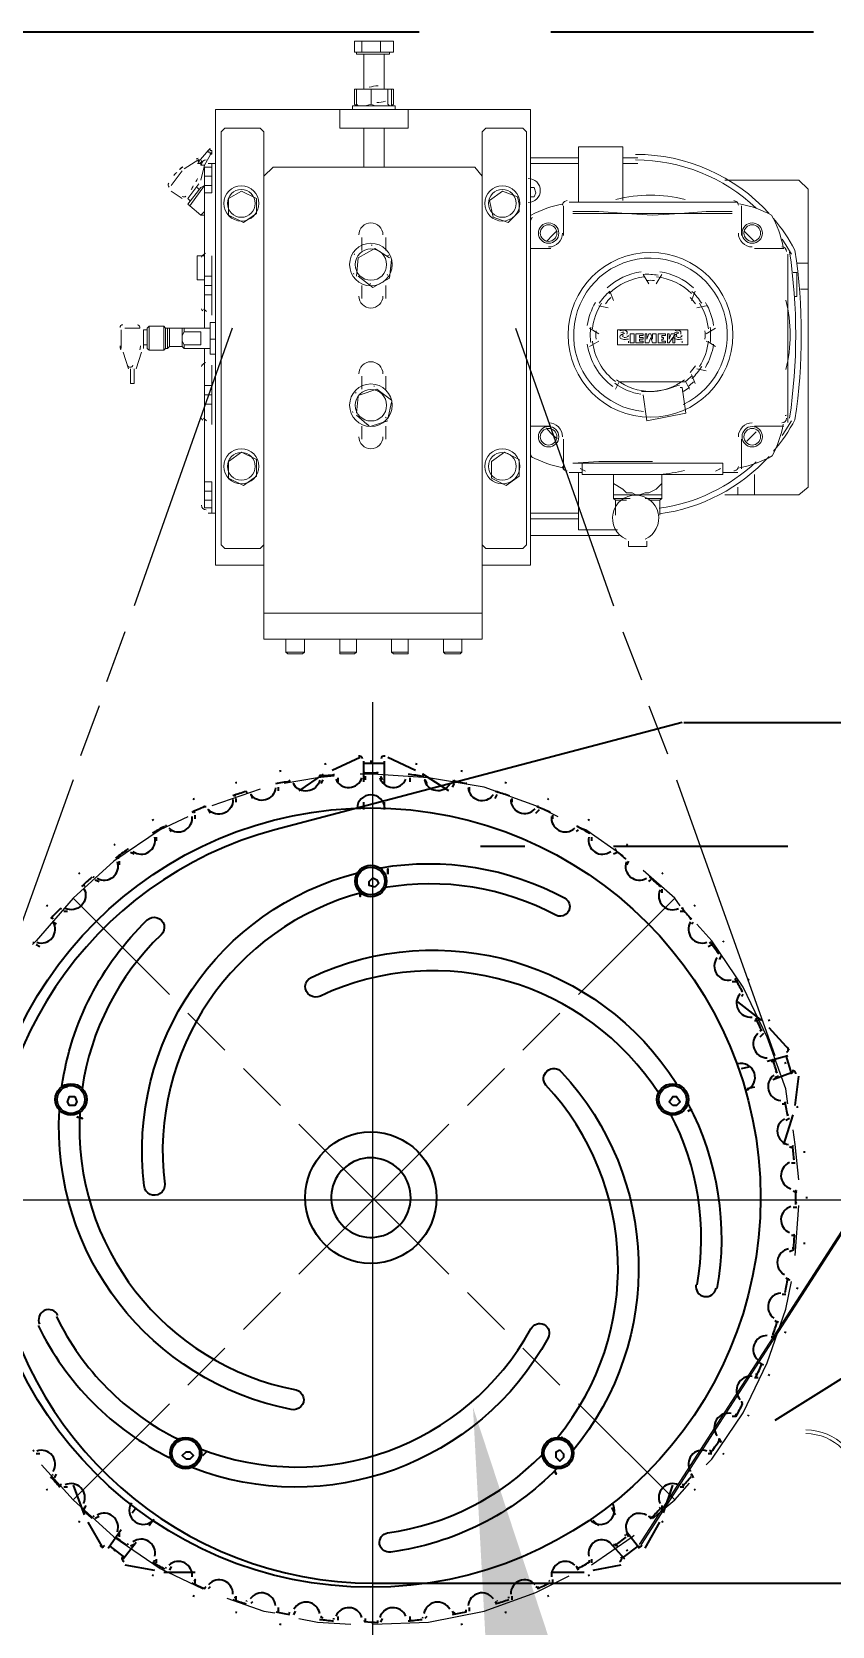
# Model space of a CAD drawing. Header units: millimetres. Extents: x 25096 to 30217, y 6541 to 10165.
# Drawn here: x 28472.3 to 28526.7, y 6948.1 to 7056.5 of the extents above; entities that cross this region are included whole.
import ezdxf

# ---------------------------------------------------------------- set-up
doc = ezdxf.new("R2010")
doc.units = ezdxf.units.MM
doc.layers.add('Equipment', color=123, linetype='Continuous')

# ---------------------------------------------------------------- blocks, each defined once
blk = doc.blocks.new('A$C970bf4b1')
at = {"layer": 'Equipment', "lineweight": 35}
for points in [[(-4896.95, 1041.52), (-4429.11, 1041.52), (-3560.12, 1041.52), (-3546.36, 1042.58), (-3532.6, 1045.75), (-3519.9, 1052.11), (-3508.25, 1059.51), (-3498.73, 1070.1), (-3490.26, 1081.74), (-3483.91, 1094.44), (-3480.73, 1108.2), (-3479.68, 1121.96), (-3479.68, 1542.17, -0.408514), (-3398.17, 1623.67), (-2902.82, 1623.67)], [(-2752.52, 1228.87), (-2985.38, 1167.48, 0.875564), (-2929.28, 736.69), (-2437.1, 736.69)], [(-2984.9, 1193.92, -0.008271), (-2976.86, 1195.31, 0.009058), (-2977.22, 1195.93)], [(-2959.73, 1195.95, -0.700236), (-2974.79, 1193.94), (-2973.73, 1191.82)], [(-2959.08, 1198.72, 0.009057), (-2959.87, 1198.32, -0.008292), (-2951.62, 1198.76, 0.009051), (-2951.91, 1199.41)], [(-2934.16, 1200.69, 0.009051), (-2934.51, 1200.07, -0.008295), (-2926.57, 1200.01, 0.009051), (-2926.79, 1200.69)], [(-2885.88, 1189.7), (-2900.7, 1199.23, -0.009057), (-2900.67, 1198.02, 0.008292), (-2909.1, 1199.16)], [(-2885.43, 1193.62, -0.700236), (-2899.64, 1196.06), (-2898.58, 1193.94)], [(-2883.91, 1195.6, -0.008271), (-2876.04, 1193.88, 0.009055), (-2876.11, 1194.58)], [(-3001.23, 1188.58, 0.009033), (-3001.7, 1189.42, 0.008294), (-3009.37, 1186.93)], [(-2985.02, 1191.48, -0.7002), (-2999.14, 1187.59), (-2998.08, 1185.47)], [(-2851.62, 1187.25, -0.00906), (-2851.59, 1186.93, 0.008294), (-2859.25, 1189.42)], [(-3024.72, 1180.67, 0.00903), (-3025.58, 1180.71, 0.008293), (-3032.95, 1177.43)], [(-3009.34, 1184.9, -0.700199), (-3023.48, 1179.12), (-3022.42, 1177)], [(-2828.41, 1177.79, -0.009047), (-2828.01, 1177.43, 0.008293), (-2835.37, 1180.71, -0.00903), (-2834.7, 1181.2)], [(-2812.58, 1169.44, -0.009062), (-2812.51, 1169.53, -0.008267), (-2805.55, 1165.54, 0.009056), (-2805.4, 1166.23)], [(-3069, 1155.94, 0.009058), (-3069.57, 1156.36, 0.00827), (-3076.49, 1151.32)], [(-2790.32, 1156.36, 0.009058), (-2790.97, 1156.04, -0.00827), (-2784.94, 1150.87, 0.009066), (-2784.72, 1151.54)], [(-2935.32, 1131.61, 0.375917), (-3048.39, 964.82, -1.000001), (-3060.1, 963.88, -0.376355), (-2938.02, 1142.94)], [(-2924.65, 1145.83, -0.166611), (-2819.78, 1128.51, -1.000001), (-2824.74, 1118.66, 0.166193), (-2922.42, 1134.4)], [(-2765.31, 1135.85, -0.009066), (-2764.96, 1134.98, 0.008292), (-2770.95, 1140.38, -0.009027), (-2770.59, 1140.51)], [(-3093.34, 1131.49), (-3094.4, 1133.61, -0.7002), (-3105.31, 1122.53)], [(-3107.44, 1122.06, 0.009066), (-3108.09, 1122.35, 0.008292), (-3113.67, 1116.71)], [(-2751.81, 1122.35, 0.009066), (-2752.68, 1122.7, -0.008292), (-2747.51, 1116.46, 0.009027), (-2747.15, 1117.07)], [(-3107.15, 1020.86, -0.166611), (-3058.36, 1115.92, -1.000003), (-3050.43, 1107.48, 0.166192), (-3095.59, 1019.44)], [(-2736.8, 1102.72, -0.009066), (-2736.34, 1103.2, -0.00827), (-2731.72, 1096.77, 0.009058), (-2731.3, 1097.34)], [(-2765.73, 1016.44, 0.37589), (-2959.28, 1072.44, -1.000001), (-2964.7, 1083.13, -0.376355), (-2755.78, 1022.5)], [(-2721.43, 1082.26, 0.009056), (-2722.15, 1082.11, -0.008267), (-2718.22, 1075.08, 0.009062), (-2717.74, 1075.61)], [(-2706.95, 1052.29, 0.008293), (-2710.23, 1059.65, -0.009047), (-2709.87, 1059.26)], [(-2823.83, 820.01, 0.37589), (-2830.38, 1021.4, -0.999998), (-2821.43, 1028.9, -0.376355), (-2814.99, 812.42)], [(-2698.24, 1028.41, 0.008294), (-2700.73, 1036.08, -0.00906), (-2700.41, 1036.04)], [(-3096.93, 1006.3, 0.37589), (-2973.24, 847.24, -1.000002), (-2976.04, 836.09, -0.376355), (-3108.53, 1007.25)], [(-2692.07, 1003.75, 0.008271), (-2693.74, 1011.61, -0.009055), (-2693.08, 1011.55)], [(-2688.5, 978.56, 0.008292), (-2689.35, 986.57, -0.009057), (-2688.94, 986.84)], [(-2687.6, 953.16, 0.008295), (-2687.6, 961.21, -0.009051), (-2686.98, 960.87)], [(-2690.07, 935.68), (-2688.5, 935.81, -0.008292), (-2689.01, 927.21), (-2691.13, 926.15)], [(-2693.24, 911.33), (-2691.13, 910.27, 0.009058), (-2692.35, 910.8, -0.008271), (-2693.74, 902.76)], [(-3028.46, 813.66, 0.37589), (-2838.96, 882.13, -1), (-2829.06, 877.1, -0.376355), (-3032.95, 802.91)], [(-2700.73, 878.29, 0.008294), (-2698.24, 885.96, 0.009033), (-2699.08, 886.43)], [(-2708.05, 862.94, -0.00903), (-2708.06, 862.64), (-2705.94, 861.58)], [(-2717.74, 839.82, 0.009062), (-2718.65, 840.41), (-2718.13, 839.22, -0.008267), (-2721.82, 831.95), (-2723.94, 831.95)], [(-2736.34, 811.17, 0.00827), (-2731.3, 818.09, 0.009058), (-2731.35, 819.25), (-2730.29, 817.13)], [(-2824.11, 802.23, -0.166611), (-2919.08, 754.54, -0.999999), (-2920.91, 765.49, 0.166217), (-2832.62, 810.18)], [(-2747.15, 798.35, 0.009027), (-2747.22, 799.13), (-2746.16, 797.02)], [(-3094.3, 780.22, 0.009066), (-3094.4, 779.02), (-3093.34, 781.14)], [(-2772.91, 775.58, 0.700201), (-2784.27, 766.32), (-2776.86, 756.8)], [(-2765.6, 780.22, -0.009066), (-2764.96, 779.39, -0.008292), (-2770.51, 773.73), (-2771.57, 774.79, 0.009027), (-2770.59, 774.92)], [(-2785.33, 750.45), (-2793.8, 759.97, 0.700235), (-2805.9, 752.17)], [(-2775.61, 758.47, -0.553874), (-2777.92, 757.85), (-2786.39, 751.5)], [(-2812.51, 744.84, 0.008267), (-2805.55, 748.85, 0.009056), (-2805.55, 749.89)], [(-3030.89, 736.69), (-3030.89, 738.8, 0.009047), (-3031.49, 737.64)], [(-2811.79, 744.09), (-2812.85, 746.21, 0.009062), (-2812.05, 745.51)], [(-3032.95, 736.94, 0.008293), (-3025.58, 733.66, 0.00903), (-3024.72, 734.75)], [(-2983.86, 721.55, 0.009055), (-2983.26, 720.81), (-2983.26, 722.93)], [(-2883.91, 718.77, 0.008271), (-2876.05, 720.44, 0.009055), (-2876.04, 721.55)], [(-2957.86, 716.57), (-2958.91, 717.63, 0.009057), (-2959.08, 716.71)], [(-2934.38, 715.41, 0.009051), (-2934.16, 714.74, 0.008295), (-2926.45, 714.3, 0.009051), (-2926.57, 715.41)], [(-2908.28, 716.66, 0.009051), (-2908.11, 715.52), (-2908.11, 717.63)]]:
    blk.add_lwpolyline(points, format="xyb", dxfattribs=at)
for points in [[(-2827.67, 1623.67), (-2677.37, 1623.67)], [(-2751.46, 1228.87), (-2422.28, 1228.87)], [(-2936.69, 1208.76), (-2952.56, 1201.35)], [(-2934.57, 1195), (-2934.57, 1206.64)], [(-2934.57, 1205.58), (-2922.93, 1205.58)], [(-2922.93, 1206.64), (-2922.93, 1193.94)], [(-2904.93, 1201.35), (-2920.81, 1208.76)], [(-2957.86, 1199.23), (-2971.62, 1189.7)], [(-2958.91, 1193.94), (-2957.86, 1196.06)], [(-2949.39, 1197.11), (-2949.39, 1195)], [(-2933.51, 1196.06), (-2933.51, 1198.17)], [(-2925.04, 1198.17), (-2923.99, 1196.06)], [(-2908.11, 1195), (-2908.11, 1197.11)], [(-3007.6, 1183.35), (-3007.6, 1185.47)], [(-2983.26, 1189.7), (-2983.26, 1191.82)], [(-2883.76, 1191.82), (-2882.71, 1193.94)], [(-2874.24, 1191.82), (-2874.24, 1189.7)], [(-2859.42, 1185.47), (-2858.36, 1187.59)], [(-2849.89, 1185.47), (-2849.89, 1183.35)], [(-3030.89, 1173.83), (-3030.89, 1175.94)], [(-2934.57, 1179.12), (-2934.57, 1183.35)], [(-2934.57, 1179.12), (-2934.57, 1179.12)], [(-2922.93, 1183.35), (-2922.93, 1179.12)], [(-2836.13, 1177), (-2834.02, 1179.12)], [(-2826.61, 1175.94), (-2826.61, 1173.83)], [(-3045.71, 1167.48), (-3044.65, 1166.42)], [(-2812.85, 1166.42), (-2811.79, 1167.48)], [(-3053.12, 1161.13), (-3053.12, 1163.24)], [(-2842.48, 1157.95), (-2867.89, 1157.95)], [(-2804.38, 1163.24), (-2804.38, 1161.13)], [(-2692.18, 1157.95), (-2791.68, 1157.95)], [(-3074.29, 1147.37), (-3074.29, 1149.48)], [(-3067.94, 1154.78), (-3065.82, 1153.72)], [(-2791.68, 1153.72), (-2789.56, 1154.78)], [(-2783.21, 1149.48), (-2784.27, 1147.37)], [(-2920.81, 1142.07), (-2920.81, 1145.25), (-2920.81, 1142.07)], [(-3088.05, 1138.9), (-3085.93, 1137.84)], [(-2936.69, 1132.55), (-2936.69, 1129.37), (-2936.69, 1132.55)], [(-2771.57, 1137.84), (-2770.51, 1138.9)], [(-2764.16, 1133.61), (-2764.16, 1131.49)], [(-3110.27, 1113.5), (-3111.33, 1114.55)], [(-3106.04, 1120.91), (-3103.92, 1120.91)], [(-2753.57, 1120.91), (-2751.46, 1120.91)], [(-2746.16, 1114.55), (-2747.22, 1113.5)], [(-3121.92, 1101.85), (-3119.8, 1100.79)], [(-2737.7, 1100.79), (-2735.58, 1101.85)], [(-2730.29, 1095.5), (-2731.35, 1093.39)], [(-2723.94, 1080.68), (-2721.82, 1080.68)], [(-2707, 1058.46), (-2720.76, 1069.04)], [(-2717.59, 1073.27), (-2718.65, 1072.22)], [(-2711.24, 1058.46), (-2709.12, 1058.46)], [(-2705.94, 1051.05), (-2708.06, 1048.93)], [(-2691.13, 1041.52), (-2702.77, 1054.22)], [(-2718.65, 1030.94), (-2714.41, 1031.99)], [(-2703.83, 1035.17), (-2692.18, 1038.35)], [(-2701.71, 1035.17), (-2699.59, 1035.17)], [(-2693.24, 1038.35), (-2690.07, 1027.76)], [(-3103.92, 1020.35), (-3106.04, 1021.41), (-3103.92, 1020.35)], [(-2689.01, 1028.82), (-2700.65, 1024.59)], [(-2697.48, 1026.7), (-2699.59, 1025.64)], [(-2687.95, 1009.77), (-2685.83, 1026.7)], [(-2764.16, 1018.23), (-2766.28, 1017.18), (-2764.16, 1018.23)], [(-2711.24, 1020.35), (-2715.47, 1019.29)], [(-3098.63, 1003.42), (-3095.46, 1002.36), (-3098.63, 1003.42)], [(-2749.34, 1006.59), (-2747.22, 1007.65), (-2749.34, 1006.59)], [(-2695.36, 1010.83), (-2693.24, 1010.83)], [(-2694.3, 987.54), (-2689.01, 1004.48)], [(-2691.13, 1002.36), (-2693.24, 1001.3)], [(-2691.13, 986.48), (-2689.01, 985.42)], [(-2687.95, 976.96), (-2690.07, 976.96)], [(-2689.01, 961.08), (-2686.89, 960.02)], [(-2686.89, 951.55), (-2689.01, 951.55)], [(-2693.24, 901.8), (-2695.36, 901.8)], [(-2699.59, 886.99), (-2697.48, 885.93)], [(-2699.59, 877.46), (-2701.71, 877.46)], [(-2614.92, 882.75), (-2699.59, 829.83)], [(-2709.12, 854.17), (-2711.24, 854.17)], [(-3026.66, 809.72), (-3024.54, 811.84), (-3026.66, 809.72)], [(-2819.2, 818.19), (-2821.32, 820.3), (-2819.2, 818.19)], [(-3119.8, 810.78), (-3121.92, 810.78)], [(-3044.65, 809.72), (-3045.71, 808.66), (-3044.65, 809.72)], [(-2735.58, 810.78), (-2737.7, 810.78)], [(-3111.33, 797.02), (-3110.27, 799.13)], [(-3103.92, 791.73), (-3106.04, 791.73)], [(-3100.75, 792.78), (-3094.4, 775.85)], [(-2763.1, 776.91), (-2757.81, 792.78)], [(-2751.46, 791.73), (-2753.57, 791.73)], [(-3085.93, 774.79), (-3088.05, 773.73)], [(-3066.88, 776.91), (-3064.76, 780.08)], [(-2790.62, 775.85), (-2792.74, 780.08)], [(-2764.16, 781.14), (-2764.16, 779.02)], [(-3092.28, 771.61), (-3083.81, 756.8)], [(-3080.64, 756.8), (-3073.23, 767.38)], [(-3054.18, 772.67), (-3055.23, 772.67), (-3057.35, 769.5)], [(-2800.15, 769.5), (-2803.32, 772.67)], [(-2773.68, 756.8), (-2765.22, 771.61)], [(-3071.11, 751.5), (-3079.58, 757.85)], [(-3074.29, 763.15), (-3074.29, 765.26)], [(-3064.76, 759.97), (-3072.17, 750.45)], [(-3065.82, 758.91), (-3067.94, 757.85)], [(-2789.56, 757.85), (-2791.68, 758.91)], [(-2784.27, 765.26), (-2783.21, 763.15)], [(-3053.12, 748.33), (-3053.12, 750.45)], [(-2804.38, 750.45), (-2804.38, 748.33)], [(-3071.11, 747.27), (-3054.18, 744.09)], [(-3048.88, 743.04), (-3030.89, 743.04)], [(-3044.65, 746.21), (-3045.71, 744.09)], [(-2826.61, 743.04), (-2808.61, 743.04)], [(-2826.61, 738.8), (-2826.61, 736.69)], [(-2803.32, 744.09), (-2787.44, 747.27)], [(-3022.42, 734.57), (-3023.48, 733.51)], [(-3007.6, 727.16), (-3007.6, 729.28)], [(-2849.89, 729.28), (-2849.89, 727.16)], [(-2834.02, 733.51), (-2836.13, 734.57)], [(-2998.08, 726.1), (-2999.14, 725.04)], [(-2973.73, 720.81), (-2974.79, 718.69)], [(-2882.71, 718.69), (-2883.76, 720.81)], [(-2874.24, 722.93), (-2874.24, 720.81)], [(-2858.36, 725.04), (-2859.42, 726.1)], [(-2949.39, 717.63), (-2949.39, 715.52)], [(-2933.51, 714.46), (-2933.51, 716.57)], [(-2923.99, 716.57), (-2925.04, 714.46)], [(-2898.58, 717.63), (-2899.64, 716.57)]]:
    blk.add_lwpolyline(points, dxfattribs=at)
at = {"layer": 'Equipment', "lineweight": 20}
for points in [[(-2935.63, 1618.38), (-2936.69, 1618.38), (-2937.75, 1618.38), (-2938.8, 1618.38), (-2939.86, 1618.38), (-2939.86, 1612.03), (-2917.63, 1612.03), (-2917.63, 1618.38), (-2919.75, 1618.38), (-2921.87, 1618.38), (-2922.93, 1618.38), (-2925.04, 1618.38), (-2925.04, 1612.03)], [(-2938.8, 1618.38), (-2919.75, 1618.38), (-2918.69, 1618.38), (-2917.63, 1618.38)], [(-2938.8, 1618.38), (-2938.8, 1618.38)], [(-2925.04, 1618.38), (-2926.1, 1618.38), (-2930.34, 1618.38), (-2933.51, 1618.38), (-2935.63, 1618.38), (-2935.63, 1612.03)], [(-2919.75, 1612.03), (-2919.75, 1610.97), (-2938.8, 1610.97), (-2938.8, 1612.03)], [(-2925.04, 1581.33), (-2928.22, 1581.33), (-2930.34, 1582.39), (-2930.34, 1590.86), (-2933.51, 1590.86), (-2934.57, 1590.86), (-2934.57, 1610.97)], [(-2922.93, 1610.97), (-2922.93, 1590.86)], [(-2938.8, 1582.39), (-2938.8, 1581.33), (-2939.86, 1582.39), (-2939.86, 1590.86), (-2938.8, 1590.86), (-2919.75, 1590.86), (-2920.81, 1590.86)], [(-2938.8, 1590.86), (-2938.8, 1590.86)], [(-2938.8, 1590.86), (-2938.8, 1590.86)], [(-2930.34, 1582.39), (-2933.51, 1581.33), (-2934.57, 1581.33), (-2937.75, 1581.33), (-2938.8, 1582.39), (-2938.8, 1590.86), (-2937.75, 1590.86), (-2934.57, 1590.86)], [(-2917.63, 1582.39), (-2918.69, 1581.33), (-2919.75, 1581.33), (-2920.81, 1582.39), (-2920.81, 1590.86), (-2922.93, 1590.86), (-2925.04, 1590.86)], [(-2918.69, 1590.86), (-2917.63, 1590.86)], [(-2991.73, 1318.84), (-3019.25, 1318.84), (-3019.25, 1579.22), (-2839.31, 1579.22), (-2839.31, 1318.84), (-2866.83, 1318.84)], [(-2948.33, 1579.22), (-2948.33, 1568.63), (-2909.17, 1568.63), (-2909.17, 1579.22)], [(-2940.92, 1579.22), (-2940.92, 1581.33), (-2916.58, 1581.33), (-2916.58, 1579.22)], [(-2938.8, 1581.33), (-2938.8, 1581.33)], [(-2938.8, 1581.33), (-2938.8, 1581.33)], [(-2918.69, 1581.33), (-2918.69, 1581.33)], [(-2991.73, 1330.48), (-2993.84, 1328.36), (-3013.95, 1328.36), (-3016.07, 1330.48), (-3016.07, 1566.52), (-3013.95, 1568.63), (-2993.84, 1568.63), (-2991.73, 1566.52), (-2991.73, 1541.11), (-2986.43, 1546.4), (-2871.06, 1546.4), (-2866.83, 1541.11)], [(-2922.93, 1568.63), (-2922.93, 1546.4), (-2934.57, 1546.4), (-2934.57, 1568.63)], [(-2866.83, 1291.32), (-2866.83, 1566.52), (-2864.71, 1568.63), (-2843.54, 1568.63), (-2841.43, 1566.52), (-2841.43, 1330.48), (-2843.54, 1328.36), (-2864.71, 1328.36), (-2866.83, 1330.48)], [(-3021.36, 1554.87), (-3025.6, 1547.46), (-3026.66, 1547.46), (-3027.71, 1547.46), (-3027.71, 1548.52), (-3028.77, 1548.52), (-3028.77, 1549.58), (-3023.48, 1555.93)], [(-3028.77, 1549.58), (-3028.77, 1549.58)], [(-2811.79, 1551.7), (-2839.31, 1551.7)], [(-2786.39, 1527.35), (-2786.39, 1558.05), (-2811.79, 1558.05), (-2811.79, 1526.29)], [(-2777.92, 1551.7), (-2786.39, 1551.7)], [(-3038.3, 1544.29), (-3044.65, 1535.82)], [(-3025.6, 1547.46), (-3027.71, 1539)], [(-3027.71, 1547.46), (-3027.71, 1547.46)], [(-3025.6, 1531.59), (-3023.48, 1531.59), (-3021.36, 1531.59), (-3021.36, 1548.52), (-3019.25, 1548.52)], [(-3025.6, 1547.46), (-3025.6, 1547.46)], [(-3025.6, 1541.11), (-3025.6, 1546.4), (-3021.36, 1546.4)], [(-3021.36, 1541.11), (-3025.6, 1541.11), (-3025.6, 1493.48), (-3025.6, 1487.13), (-3025.6, 1483.96)], [(-3021.36, 1548.52), (-3023.48, 1548.52)], [(-2991.73, 1291.32), (-2866.83, 1291.32), (-2866.83, 1276.5), (-2991.73, 1276.5), (-2991.73, 1541.11)], [(-2934.57, 1546.4), (-2934.57, 1546.4)], [(-2811.79, 1548.52), (-2839.31, 1548.52)], [(-2777.92, 1548.52), (-2786.39, 1548.52)], [(-3038.3, 1528.41), (-3044.65, 1532.64)], [(-3034.07, 1527.35), (-3035.12, 1528.41), (-3028.77, 1536.88)], [(-3025.6, 1518.88), (-3027.71, 1518.88), (-3034.07, 1524.18), (-3035.12, 1525.24), (-3027.71, 1534.76), (-3025.6, 1535.82), (-3025.6, 1534.76)], [(-3034.07, 1524.18), (-3025.6, 1535.82), (-3021.36, 1535.82)], [(-3029.83, 1534.76), (-3028.77, 1533.7)], [(-2839.31, 1529.47), (-2837.19, 1529.47), (-2836.13, 1531.59), (-2837.19, 1534.76), (-2839.31, 1534.76)], [(-2728.17, 1539), (-2685.83, 1539), (-2680.54, 1533.7), (-2680.54, 1491.36), (-2680.54, 1476.55), (-2680.54, 1363.29), (-2685.83, 1359.06), (-2728.17, 1359.06)], [(-2820.26, 1507.24), (-2820.26, 1523.12), (-2820.26, 1524.18)], [(-2820.26, 1524.18), (-2820.26, 1524.18)], [(-2817.08, 1526.29), (-2817.08, 1526.29)], [(-2720.76, 1526.29), (-2721.82, 1526.29), (-2817.08, 1526.29)], [(-2817.08, 1526.29), (-2817.08, 1526.29)], [(-2817.08, 1526.29), (-2817.08, 1526.29)], [(-2721.82, 1526.29), (-2721.82, 1526.29)], [(-2721.82, 1526.29), (-2721.82, 1526.29)], [(-2718.65, 1524.18), (-2718.65, 1518.88)], [(-2718.65, 1524.18), (-2718.65, 1524.18)], [(-2718.65, 1507.24), (-2718.65, 1515.71), (-2718.65, 1521), (-2718.65, 1523.12)], [(-3025.6, 1521), (-3027.71, 1518.88)], [(-3025.6, 1518.88), (-3025.6, 1518.88)], [(-3025.6, 1518.88), (-3025.6, 1518.88)], [(-2839.31, 1515.71), (-2838.25, 1517.83)], [(-2820.26, 1515.71), (-2820.26, 1516.77)], [(-2820.26, 1515.71), (-2820.26, 1515.71)], [(-2723.94, 1521), (-2738.76, 1521), (-2753.57, 1519.94), (-2769.45, 1519.94), (-2784.27, 1519.94), (-2800.15, 1521), (-2814.96, 1521)], [(-2814.96, 1519.94), (-2800.15, 1519.94), (-2784.27, 1519.94), (-2769.45, 1518.88), (-2753.57, 1519.94), (-2738.76, 1519.94), (-2723.94, 1519.94)], [(-2935.63, 1498.77), (-2935.63, 1506.18)], [(-2921.87, 1506.18), (-2921.87, 1498.77)], [(-2690.07, 1496.66), (-2693.24, 1501.95), (-2695.36, 1505.12)], [(-3025.6, 1481.84), (-3029.83, 1481.84), (-3029.83, 1495.6), (-3025.6, 1495.6)], [(-3021.36, 1461.73), (-3021.36, 1495.6)], [(-2938.8, 1483.96), (-2937.75, 1494.54), (-2928.22, 1499.83), (-2919.75, 1494.54)], [(-2827.67, 1499.83), (-2839.31, 1499.83)], [(-2695.36, 1499.83), (-2694.3, 1499.83), (-2696.42, 1499.83), (-2711.24, 1499.83), (-2696.42, 1499.83)], [(-2692.18, 1400.34), (-2692.18, 1401.4), (-2692.18, 1403.51), (-2692.18, 1449.03), (-2692.18, 1494.54), (-2692.18, 1496.66)], [(-2692.18, 1496.66), (-2692.18, 1496.66)], [(-2918.69, 1493.48), (-2919.75, 1482.9), (-2929.28, 1477.61), (-2937.75, 1483.96)], [(-2692.18, 1494.54), (-2692.18, 1403.51)], [(-2689.01, 1486.07), (-2686.89, 1486.07), (-2686.89, 1472.31), (-2687.95, 1472.31)], [(-2680.54, 1491.36), (-2686.89, 1491.36)], [(-3021.36, 1483.96), (-3025.6, 1483.96), (-3025.6, 1478.66)], [(-3025.6, 1454.32), (-3025.6, 1463.85), (-3025.6, 1478.66), (-3021.36, 1478.66)], [(-2935.63, 1471.25), (-2935.63, 1478.66)], [(-2921.87, 1478.66), (-2921.87, 1471.25)], [(-2767.33, 1479.72), (-2764.16, 1485.01)], [(-3021.36, 1473.37), (-3025.6, 1473.37)], [(-3019.25, 1423.62), (-3019.25, 1473.37)], [(-2745.11, 1475.49), (-2747.22, 1470.2)], [(-2684.77, 1476.55), (-2680.54, 1476.55)], [(-2800.15, 1467.02), (-2794.85, 1465.96)], [(-2744.05, 1465.96), (-2738.76, 1467.02)], [(-3073.23, 1453.26), (-3073.23, 1442.68)], [(-3060.53, 1442.68), (-3060.53, 1445.85), (-3060.53, 1453.26), (-3058.41, 1453.26)], [(-3038.3, 1446.91), (-3038.3, 1443.73), (-3045.71, 1443.73), (-3046.77, 1442.68), (-3047.83, 1442.68), (-3048.88, 1441.62), (-3057.35, 1441.62), (-3058.41, 1442.68), (-3058.41, 1454.32), (-3057.35, 1455.38), (-3048.88, 1455.38), (-3047.83, 1454.32), (-3046.77, 1454.32), (-3045.71, 1454.32), (-3045.71, 1443.73)], [(-3057.35, 1441.62), (-3057.35, 1454.32), (-3057.35, 1455.38)], [(-3048.88, 1455.38), (-3048.88, 1454.32), (-3048.88, 1441.62)], [(-3047.83, 1442.68), (-3047.83, 1454.32)], [(-3046.77, 1454.32), (-3046.77, 1442.68)], [(-3045.71, 1454.32), (-3038.3, 1454.32), (-3037.24, 1454.32), (-3022.42, 1454.32)], [(-3038.3, 1454.32), (-3038.3, 1449.03), (-3038.3, 1446.91), (-3037.24, 1444.79)], [(-3038.3, 1450.09), (-3037.24, 1452.2)], [(-3037.24, 1442.68), (-3037.24, 1444.79), (-3027.71, 1444.79), (-3027.71, 1452.2), (-3037.24, 1452.2), (-3037.24, 1454.32)], [(-3022.42, 1457.49), (-3019.25, 1457.49), (-3022.42, 1457.49), (-3022.42, 1439.5), (-3019.25, 1439.5)], [(-3022.42, 1457.49), (-3022.42, 1457.49)], [(-2800.15, 1451.14), (-2805.44, 1454.32)], [(-2789.56, 1452.2), (-2789.56, 1452.2)], [(-2784.27, 1450.09), (-2784.27, 1450.09)], [(-2753.57, 1450.09), (-2753.57, 1450.09)], [(-2749.34, 1452.2), (-2749.34, 1452.2)], [(-2733.46, 1454.32), (-2738.76, 1451.14)], [(-3068.99, 1431.03), (-3072.17, 1440.56)], [(-3061.58, 1440.56), (-3064.76, 1431.03)], [(-3058.41, 1444.79), (-3060.53, 1444.79)], [(-3022.42, 1442.68), (-3037.24, 1442.68), (-3038.3, 1443.73)], [(-3025.6, 1361.17), (-3025.6, 1401.4), (-3025.6, 1410.92), (-3025.6, 1442.68)], [(-3022.42, 1447.97), (-3019.25, 1447.97)], [(-2805.44, 1443.73), (-2800.15, 1446.91)], [(-2789.56, 1444.79), (-2789.56, 1444.79)], [(-2785.33, 1446.91), (-2785.33, 1446.91)], [(-2784.27, 1447.97), (-2784.27, 1447.97)], [(-2783.21, 1445.85), (-2783.21, 1446.91)], [(-2753.57, 1447.97), (-2753.57, 1447.97)], [(-2753.57, 1446.91), (-2753.57, 1446.91)], [(-2752.52, 1445.85), (-2752.52, 1446.91)], [(-2749.34, 1444.79), (-2749.34, 1444.79)], [(-2738.76, 1446.91), (-2736.64, 1445.85), (-2733.46, 1443.73)], [(-3021.36, 1399.28), (-3021.36, 1433.15)], [(-3065.82, 1431.03), (-3065.82, 1423.62), (-3065.82, 1422.57), (-3066.88, 1422.57), (-3067.94, 1422.57), (-3067.94, 1423.62), (-3067.94, 1431.03)], [(-3066.88, 1431.03), (-3066.88, 1431.03)], [(-2935.63, 1419.39), (-2935.63, 1426.8)], [(-2921.87, 1426.8), (-2921.87, 1419.39)], [(-2748.28, 1419.39), (-2750.4, 1423.62), (-2788.5, 1423.62), (-2790.62, 1419.39)], [(-2747.22, 1427.86), (-2745.11, 1422.57)], [(-2738.76, 1429.97), (-2744.05, 1431.03)], [(-3021.36, 1421.51), (-3025.6, 1421.51)], [(-3021.36, 1416.21), (-3025.6, 1416.21)], [(-2938.8, 1405.63), (-2937.75, 1415.16)], [(-2936.69, 1416.21), (-2927.16, 1419.39), (-2918.69, 1413.04)], [(-2753.57, 1420.45), (-2752.52, 1420.45), (-2750.4, 1405.63), (-2772.63, 1401.4), (-2774.74, 1416.21)], [(-2774.74, 1416.21), (-2774.74, 1416.21)], [(-2752.52, 1418.33), (-2751.46, 1418.33), (-2748.28, 1420.45)], [(-3021.36, 1410.92), (-3025.6, 1410.92)], [(-2931.39, 1398.22), (-2938.8, 1404.57)], [(-2918.69, 1411.98), (-2920.81, 1402.45)], [(-2935.63, 1390.81), (-2935.63, 1398.22)], [(-2920.81, 1401.4), (-2930.34, 1398.22)], [(-2921.87, 1398.22), (-2921.87, 1390.81)], [(-2839.31, 1398.22), (-2827.67, 1398.22)], [(-2836.13, 1398.22), (-2837.19, 1398.22)], [(-2836.13, 1398.22), (-2836.13, 1398.22)], [(-2715.47, 1389.75), (-2712.29, 1392.93), (-2710.18, 1395.05)], [(-2695.36, 1392.93), (-2693.24, 1396.1), (-2690.07, 1401.4)], [(-2694.3, 1398.22), (-2694.3, 1398.22)], [(-2692.18, 1400.34), (-2692.18, 1400.34)], [(-2820.26, 1375.99), (-2820.26, 1377.05), (-2820.26, 1390.81)], [(-2718.65, 1373.88), (-2718.65, 1390.81)], [(-2838.25, 1380.23), (-2839.31, 1382.34)], [(-2820.26, 1377.05), (-2820.26, 1377.05)], [(-2820.26, 1377.05), (-2820.26, 1375.99), (-2820.26, 1373.88)], [(-2769.45, 1378.11), (-2784.27, 1378.11), (-2800.15, 1378.11), (-2814.96, 1377.05), (-2800.15, 1377.05), (-2784.27, 1377.05), (-2769.45, 1377.05)], [(-2718.65, 1382.34), (-2718.65, 1381.29)], [(-2820.26, 1373.88), (-2820.26, 1373.88)], [(-2820.26, 1373.88), (-2820.26, 1373.88)], [(-2817.08, 1371.76), (-2817.08, 1371.76)], [(-2817.08, 1371.76), (-2809.67, 1371.76)], [(-2817.08, 1371.76), (-2817.08, 1371.76)], [(-2817.08, 1371.76), (-2817.08, 1371.76)], [(-2811.79, 1371.76), (-2811.79, 1338.95), (-2789.56, 1338.95)], [(-2791.68, 1370.7), (-2791.68, 1365.41), (-2786.39, 1362.23), (-2784.27, 1360.12), (-2781.09, 1360.12), (-2778.98, 1359.06)], [(-2776.86, 1359.06), (-2773.68, 1360.12), (-2771.57, 1360.12), (-2767.33, 1362.23), (-2764.16, 1365.41), (-2764.16, 1370.7)], [(-2720.76, 1371.76), (-2721.82, 1371.76), (-2729.23, 1371.76)], [(-2721.82, 1371.76), (-2721.82, 1371.76)], [(-2718.65, 1373.88), (-2718.65, 1373.88)], [(-2718.65, 1373.88), (-2718.65, 1373.88)], [(-2711.24, 1359.06), (-2711.24, 1370.7)], [(-3019.25, 1348.47), (-3021.36, 1348.47), (-3021.36, 1351.65), (-3021.36, 1366.47), (-3023.48, 1366.47), (-3025.6, 1366.47)], [(-3021.36, 1361.17), (-3025.6, 1361.17), (-3025.6, 1355.88)], [(-2764.16, 1365.41), (-2764.16, 1359.06), (-2791.68, 1359.06), (-2791.68, 1365.41)], [(-2790.62, 1347.41), (-2790.62, 1355.88), (-2791.68, 1356.94), (-2791.68, 1359.06)], [(-2764.16, 1359.06), (-2764.16, 1356.94), (-2765.22, 1355.88), (-2765.22, 1347.41)], [(-2720.76, 1363.29), (-2720.76, 1359.06)], [(-3021.36, 1351.65), (-3025.6, 1351.65), (-3025.6, 1355.88), (-3021.36, 1355.88)], [(-2782.15, 1356.94), (-2791.68, 1356.94)], [(-2784.27, 1355.88), (-2790.62, 1355.88)], [(-2764.16, 1356.94), (-2773.68, 1356.94)], [(-2765.22, 1355.88), (-2771.57, 1355.88)], [(-3023.48, 1348.47), (-3021.36, 1348.47)], [(-2839.31, 1348.47), (-2811.79, 1348.47)], [(-2839.31, 1345.3), (-2811.79, 1345.3)], [(-2788.5, 1335.77), (-2839.31, 1335.77)], [(-2772.63, 1332.6), (-2772.63, 1329.42), (-2783.21, 1329.42), (-2783.21, 1332.6)], [(-2979.03, 1276.5), (-2979.03, 1269.09), (-2977.97, 1268.03), (-2969.5, 1268.03), (-2968.44, 1269.09), (-2968.44, 1276.5)], [(-2948.33, 1276.5), (-2948.33, 1269.09), (-2948.33, 1268.03), (-2939.86, 1268.03), (-2938.8, 1269.09), (-2938.8, 1276.5)], [(-2918.69, 1276.5), (-2918.69, 1269.09), (-2917.63, 1268.03), (-2909.17, 1268.03), (-2909.17, 1269.09), (-2909.17, 1276.5)], [(-2889.06, 1276.5), (-2889.06, 1269.09), (-2888, 1268.03), (-2879.53, 1268.03), (-2878.47, 1269.09), (-2878.47, 1276.5)], [(-2968.44, 1269.09), (-2979.03, 1269.09)], [(-2938.8, 1269.09), (-2948.33, 1269.09)], [(-2909.17, 1269.09), (-2918.69, 1269.09)], [(-2878.47, 1269.09), (-2889.06, 1269.09)]]:
    blk.add_lwpolyline(points, dxfattribs=at)
for points in [[(-2919.75, 1590.86), (-2918.69, 1590.86), (-2917.63, 1590.86), (-2917.63, 1582.39), (-2918.69, 1581.33), (-2918.69, 1582.39), (-2918.69, 1590.86)], [(-3022.42, 1554.87), (-3023.48, 1554.87), (-3023.48, 1555.93), (-3022.42, 1556.99), (-3022.42, 1555.93), (-3021.36, 1555.93), (-3021.36, 1554.87), (-3021.36, 1553.81), (-3022.42, 1553.81)], [(-3011.84, 1523.12), (-3011.84, 1528.41), (-3004.43, 1532.64), (-2995.96, 1528.41), (-2995.96, 1519.94), (-3003.37, 1514.65), (-3011.84, 1518.88)], [(-2860.48, 1517.83), (-2862.6, 1527.35), (-2855.19, 1532.64), (-2846.72, 1529.47), (-2845.66, 1525.24), (-2845.66, 1521), (-2852.01, 1514.65)], [(-2749.34, 1444.79), (-2749.34, 1453.26), (-2789.56, 1453.26), (-2789.56, 1444.79)], [(-2780.04, 1451.14), (-2780.04, 1445.85), (-2782.15, 1445.85), (-2782.15, 1451.14)], [(-2776.86, 1447.97), (-2774.74, 1447.97), (-2774.74, 1449.03), (-2776.86, 1449.03), (-2776.86, 1450.09), (-2774.74, 1450.09), (-2774.74, 1451.14), (-2778.98, 1451.14), (-2778.98, 1445.85), (-2774.74, 1445.85), (-2774.74, 1446.91), (-2776.86, 1446.91)], [(-2770.51, 1449.03), (-2769.45, 1445.85), (-2767.33, 1445.85), (-2767.33, 1451.14), (-2769.45, 1451.14), (-2769.45, 1447.97), (-2770.51, 1451.14), (-2771.57, 1451.14), (-2772.63, 1447.97), (-2772.63, 1451.14), (-2773.68, 1451.14), (-2773.68, 1445.85), (-2771.57, 1445.85)], [(-2764.16, 1446.91), (-2764.16, 1447.97), (-2763.1, 1447.97), (-2763.1, 1449.03), (-2764.16, 1449.03), (-2764.16, 1450.09), (-2762.04, 1450.09), (-2762.04, 1451.14), (-2766.28, 1451.14), (-2766.28, 1445.85), (-2762.04, 1445.85), (-2762.04, 1446.91)], [(-2757.81, 1449.03), (-2757.81, 1445.85), (-2756.75, 1445.85), (-2756.75, 1451.14), (-2758.87, 1451.14), (-2759.92, 1447.97), (-2759.92, 1451.14), (-2760.98, 1451.14), (-2760.98, 1445.85), (-2759.92, 1445.85)], [(-2711.24, 1398.22), (-2696.42, 1398.22), (-2694.3, 1398.22)], [(-3011.84, 1368.58), (-3011.84, 1378.11), (-3004.43, 1383.4), (-2995.96, 1379.17), (-2995.96, 1369.64), (-3003.37, 1364.35)], [(-2861.54, 1368.58), (-2861.54, 1378.11), (-2854.13, 1383.4), (-2845.66, 1379.17), (-2845.66, 1369.64), (-2853.07, 1364.35)], [(-2809.67, 1372.82), (-2809.67, 1370.7), (-2806.5, 1370.7), (-2729.23, 1370.7), (-2729.23, 1372.82), (-2729.23, 1377.05), (-2809.67, 1377.05)]]:
    blk.add_lwpolyline(points, close=True, dxfattribs=at)
for points in [[(-3037.24, 1545.35), (-3028.77, 1550.64, 0.394716), (-3028.87, 1548.72)], [(-3029.82, 1548.64, 0.394716), (-3027.67, 1548.96, 0.175613), (-3027.33, 1550.06)], [(-2694.73, 1500.39, 0.084279), (-2701.42, 1518.9, 0.084279), (-2719.64, 1525.3)], [(-2700.22, 1383.92, 0.052924), (-2688.01, 1401.96, 0.075355), (-2688.04, 1498.9, 0.052924), (-2700.22, 1516.97)], [(-2766.24, 1484.56, 0.064228), (-2774.74, 1485.01), (-2771.57, 1479.72)], [(-2791.68, 1470.2), (-2793.8, 1475.49, 0.064252), (-2799.93, 1468.49)], [(-3071.11, 1454.32), (-3062.64, 1454.32, 0.377968), (-3063.85, 1456.27)], [(-2784.05, 1450.78, 0.23622), (-2784.04, 1452.2, 0.207603), (-2785.09, 1453.05, 0.100233), (-2788.2, 1452.88)], [(-2786.43, 1450.79, 0.158957), (-2787.92, 1450.13, 0.242427), (-2787.89, 1448.59, 0.212351), (-2786.49, 1447.91, 0.120736), (-2784.27, 1447.97), (-2783.21, 1447.97)], [(-2786.63, 1452.03, -0.117423), (-2785.8, 1452.02, 0.075456), (-2787.51, 1451.66)], [(-2785.21, 1451.35, -0.014141), (-2786.39, 1451.14), (-2786.39, 1450.09)], [(-2785.84, 1448.88, 0.110167), (-2784.24, 1449.07, 0.153461), (-2783.22, 1450.09)], [(-2755.73, 1450.79, 0.158957), (-2757.23, 1450.13, 0.242428), (-2757.2, 1448.59, 0.212351), (-2755.79, 1447.91, 0.120736), (-2753.57, 1447.97), (-2752.52, 1447.97)], [(-2756.81, 1451.66, -0.075456), (-2754.88, 1452.03, -0.117423), (-2754.51, 1451.35, -0.014141), (-2755.69, 1451.14), (-2755.69, 1450.09)], [(-2753.35, 1450.78, 0.23622), (-2753.34, 1452.2, 0.207603), (-2754.4, 1453.05, 0.100233), (-2756.45, 1452.88)], [(-2755.14, 1448.88, 0.110167), (-2753.54, 1449.07, 0.153461), (-2752.53, 1450.09)], [(-3069.62, 1433.11, 0.329026), (-3068.01, 1431.92, 0.329026), (-3066.55, 1433.11)], [(-2754.09, 1421.73, 0.010979), (-2757.6, 1420.65, -0.101469), (-2772.15, 1418.08, 0.019681), (-2775.77, 1418.15)], [(-2719.64, 1374.53, 0.084279), (-2701.13, 1381.22, 0.084279), (-2694.73, 1399.44)]]:
    blk.add_lwpolyline(points, format="xyb", dxfattribs=at)
blk.add_lwpolyline([(-2692.84, 1498.08, 0.41354), (-2695.49, 1500.72, -0.414213)], format="xyb", close=True, dxfattribs=at)
at = {"layer": 'Equipment', "lineweight": 25}
for points in [[(-3009.72, 1454.32), (-3065.82, 1295.55)], [(-2847.78, 1454.32), (-2791.68, 1295.55)], [(-3071.11, 1280.73), (-3081.7, 1252.15)], [(-2786.39, 1280.73), (-2775.8, 1253.21)], [(-2929.28, 672.12), (-2929.28, 1240.51)], [(-3085.93, 1238.39), (-3096.51, 1209.82)], [(-2771.57, 1238.39), (-2760.98, 1210.87)], [(-3100.75, 1196.06), (-3157.9, 1037.29)], [(-2951.51, 1198.17), (-2961.03, 1197.11), (-2980.08, 1193.94)], [(-2823.43, 1174.89), (-2836.13, 1181.24), (-2865.77, 1191.82), (-2897.52, 1197.11), (-2929.28, 1199.23), (-2936.69, 1199.23)], [(-2755.69, 1196.06), (-2699.59, 1038.35)], [(-2993.84, 1190.76), (-3021.36, 1181.24)], [(-3035.12, 1174.89), (-3051, 1167.48), (-3077.46, 1149.48), (-3100.75, 1128.31), (-3121.92, 1103.97), (-3124.03, 1101.85)], [(-2786.39, 1152.66), (-2807.56, 1167.48), (-2810.73, 1168.54)], [(-2753.57, 1124.08), (-2756.75, 1128.31), (-2774.74, 1144.19)], [(-3045.71, 1073.27), (-3100.75, 1128.31)], [(-2756.75, 1128.31), (-2811.79, 1073.27)], [(-2692.18, 1010.83), (-2693.24, 1019.29), (-2703.83, 1048.93), (-2717.59, 1077.51), (-2735.58, 1103.97), (-2744.05, 1113.5)], [(-3013.95, 1041.52), (-3035.12, 1062.69)], [(-2822.37, 1062.69), (-2843.54, 1041.52)], [(-2982.2, 1009.77), (-3003.37, 1030.94)], [(-2854.13, 1030.94), (-2875.3, 1009.77)], [(-2885.88, 913.45), (-2971.62, 999.18)], [(-2885.88, 999.18), (-2971.62, 913.45)], [(-2685.83, 967.43), (-2687.95, 987.54), (-2689.01, 996.01)], [(-2642.44, 955.79), (-3215.06, 955.79)], [(-2687.95, 924.03), (-2685.83, 952.61)], [(-2982.2, 902.86), (-3003.37, 881.69)], [(-2854.13, 881.69), (-2875.3, 902.86)], [(-2738.76, 804.43), (-2735.58, 807.6), (-2717.59, 834.06), (-2703.83, 862.64), (-2693.24, 893.34), (-2690.07, 909.21)], [(-3013.95, 871.11), (-3035.12, 849.94)], [(-2822.37, 849.94), (-2843.54, 871.11)], [(-3045.71, 839.36), (-3100.75, 784.32)], [(-2756.75, 784.32), (-2811.79, 839.36)], [(-3118.74, 804.43), (-3100.75, 784.32), (-3077.46, 763.15), (-3051, 745.15), (-3026.66, 733.51)], [(-2769.45, 773.73), (-2756.75, 784.32), (-2748.28, 793.84)], [(-2804.38, 747.27), (-2781.09, 763.15), (-2780.04, 764.21)], [(-2929.28, 713.4), (-2897.52, 714.46), (-2865.77, 720.81), (-2836.13, 731.39), (-2817.08, 740.92)], [(-3012.9, 728.22), (-2991.73, 720.81), (-2985.38, 719.75)], [(-2971.62, 716.57), (-2961.03, 714.46), (-2941.98, 713.4)]]:
    blk.add_lwpolyline(points, dxfattribs=at)
at = {"layer": 'Equipment', "lineweight": 35}
for points in [[(-2928.22, 1134.67), (-2931.39, 1135.72), (-2931.39, 1137.84), (-2929.28, 1139.96), (-2927.16, 1138.9), (-2926.1, 1136.78)], [(-3099.69, 1015.06), (-3098.63, 1011.88), (-3099.69, 1009.77), (-3102.86, 1009.77), (-3103.92, 1011.88), (-3102.86, 1015.06)], [(-2757.81, 1009.77), (-2759.92, 1011.88), (-2757.81, 1015.06), (-2755.69, 1015.06), (-2753.57, 1011.88), (-2755.69, 1009.77)], [(-3036.18, 807.6), (-3038.3, 809.72), (-3036.18, 811.84), (-3034.07, 811.84), (-3031.95, 809.72), (-3034.07, 807.6)], [(-2822.37, 812.89), (-2820.26, 810.78), (-2820.26, 808.66), (-2822.37, 806.54), (-2824.49, 808.66), (-2824.49, 811.84)], [(-2825.55, 801.25), (-2824.49, 799.13)]]:
    blk.add_lwpolyline(points, close=True, dxfattribs=at)
blk.add_lwpolyline([(-2949.58, 969.55, 6.268627), (-2938.57, 978.45, 0.159525)], format="xyb", close=True, dxfattribs=at)
at = {"layer": 'Equipment', "lineweight": 25}
for points in [[(-2776.86, 758.91), (-2647.73, 958.96, -0.632953), (-2575.75, 949.44), (-2540.82, 834.06, 0.819467), (-2386.29, 845.71), (-2361.95, 922.97), (-2360.89, 927.21), (-2357.71, 930.38), (-2354.54, 933.56), (-2351.36, 936.73), (-2347.13, 938.85), (-2341.83, 939.91), (-2337.6, 939.91), (-2319.61, 939.91)], [(-2775.8, 758.91), (-2646.67, 958.96, -0.622059), (-2576.81, 949.44), (-2541.88, 833.01, 0.81432), (-2385.23, 845.71), (-2360.89, 922.97), (-2359.83, 926.15), (-2356.65, 930.38), (-2353.48, 933.56), (-2350.3, 935.68), (-2346.07, 937.79), (-2341.83, 938.85), (-2337.6, 938.85)]]:
    blk.add_lwpolyline(points, format="xyb", dxfattribs=at)
at = {"layer": 'Equipment', "lineweight": 20}
for centre, radius in [((-3004.57, 1525.6), 10.06), ((-3004.57, 1525.6), 7.94), ((-2855.32, 1525.6), 10.06), ((-2855.32, 1525.6), 7.94), ((-2828.86, 1508.66), 5.82), ((-2828.86, 1508.66), 4.76), ((-2712.43, 1508.66), 5.82), ((-2712.43, 1508.66), 4.76), ((-2930.48, 1490.67), 12.17), ((-2930.48, 1490.67), 9), ((-2770.64, 1450.44), 47.1), ((-2930.48, 1410.22), 12.17), ((-2930.48, 1410.22), 9), ((-2828.86, 1392.23), 5.82), ((-2828.86, 1392.23), 4.76), ((-2712.43, 1392.23), 5.82), ((-2712.43, 1392.23), 4.76), ((-3004.57, 1375.29), 10.06), ((-3004.57, 1375.29), 7.94), ((-2855.32, 1375.29), 10.06), ((-2855.32, 1375.29), 7.94)]:
    blk.add_circle(centre, radius, dxfattribs=at)
at = {"layer": 'Equipment', "lineweight": 35}
for centre, radius in [((-2930.48, 957.18), 222.81), ((-2930.48, 1138.19), 9), ((-2930.48, 1138.19), 7.94), ((-3101.95, 1013.29), 9), ((-3101.95, 1013.29), 7.94), ((-2757.94, 1013.29), 9), ((-2757.94, 1013.29), 7.94), ((-2930.48, 957.18), 37.58), ((-3036.33, 811.11), 9), ((-3036.33, 811.11), 7.94), ((-2823.57, 811.11), 9), ((-2823.57, 811.11), 7.94)]:
    blk.add_circle(centre, radius, dxfattribs=at)
at = {"layer": 'Equipment', "lineweight": 20}
for centre, radius, start, end in [((-2926.24, 1576.41), 16.41, 90.42863, 108.31408), ((-2927.3, 1599.69), 16.41, 270.42863, 288.31408), ((-3028.92, 1549.94), 1.59, 101.7477, 141.58895), ((-3024.68, 1547.83), 2.65, 90.00005, 179.99995), ((-2779.11, 1450.44), 103.2, 42.33582, 90), ((-2779.11, 1450.44), 100.02, 46.47766, 90), ((-3035.27, 1541.48), 5.82, 121.26717, 143.70125), ((-3044.8, 1536.19), 1.59, 142.99788, 232.9983), ((-3035.27, 1541.48), 5.82, 322.38342, 344.64647), ((-2840.5, 1533.01), 6.88, 270.00001, 89.99999), ((-3037.39, 1530.89), 1.59, 232.99786, 315.81859), ((-2810.87, 1468.44), 57.69, 99.70647, 118.97637), ((-2818.28, 1524.54), 2.65, 89.97847, 180.02154), ((-2770.64, 1450.44), 79.91, 75.64086, 104.35914), ((-2723.01, 1524.54), 2.65, 359.97847, 90.02153), ((-2930.48, 1507.6), 6.88, 0, 179.99999), ((-2770.64, 1450.44), 79.92, 131.94591, 138.05409), ((-2828.86, 1508.66), 7.94, 269.99996, 359.99996), ((-2712.43, 1508.66), 7.94, 179.99996, 270.00004), ((-2770.65, 1450.44), 79.92, 41.94591, 48.05409), ((-3041.62, 1517.13), 25.93, 304.59643, 309.57826), ((-2930.48, 1490.67), 11.11, 146.72207, 149.35433), ((-2930.48, 1490.66), 11.12, 86.72215, 89.35083), ((-2930.46, 1490.68), 11.09, 26.71606, 29.35216), ((-3007.75, 1450.44), 320.19, 351.46368, 8.53632), ((-2770.64, 1450.44), 43.93, 295.15318, 264.84742), ((-2770.64, 1450.44), 36.52, 98.47045, 132.52809), ((-2770.64, 1450.44), 36.52, 47.47191, 81.52955), ((-2930.5, 1490.66), 11.09, 206.71606, 209.35216), ((-2930.48, 1490.68), 11.12, 266.72215, 269.35083), ((-2930.47, 1490.67), 11.11, 326.72207, 329.35433), ((-2770.64, 1450.44), 33.34, 96.02597, 134.97255), ((-2770.64, 1450.44), 31.22, 85.62198, 94.37802), ((-2770.64, 1450.44), 33.34, 45.02745, 83.97403), ((-2930.48, 1472.67), 6.88, 180.00001, 359.99999), ((-2770.64, 1450.44), 36.52, 149.46905, 171.52955), ((-2770.64, 1450.44), 33.34, 147.03004, 173.97402), ((-2770.65, 1450.45), 31.22, 136.62583, 145.37683), ((-2770.64, 1450.45), 31.22, 34.62317, 43.37417), ((-2770.64, 1450.44), 34.4, 31.64614, 46.35144), ((-2770.64, 1450.44), 33.34, 6.02598, 32.96996), ((-2770.64, 1450.44), 36.52, 8.47045, 30.53095), ((-2770.64, 1450.44), 79.91, 345.64086, 14.35914), ((-3044.8, 1438.8), 32.29, 50.85029, 54.97526), ((-3072.32, 1454.68), 1.59, 89.99986, 180.00014), ((-2770.64, 1450.44), 34.4, 172.65015, 187.34985), ((-2770.64, 1450.44), 31.22, 175.62198, 184.37802), ((-2785.46, 1448.33), 1.59, 112.00678, 136.97623), ((-2754.77, 1448.33), 1.59, 112.00679, 136.97623), ((-2770.64, 1450.44), 31.22, 355.62198, 4.37802), ((-2770.64, 1450.44), 34.4, 352.65015, 7.34985), ((-3068.08, 1444.09), 5.82, 179.38468, 201.64281), ((-3068.08, 1444.09), 5.82, 338.26929, 0.70266), ((-2770.64, 1450.44), 36.52, 188.47043, 233.82755), ((-2770.64, 1450.44), 33.34, 186.026, 233.17928), ((-2770.64, 1450.44), 33.34, 327.03004, 353.97402), ((-2770.64, 1450.44), 36.52, 329.46905, 351.52955), ((-3041.62, 1454.68), 25.93, 304.59643, 309.57826), ((-2930.48, 1428.22), 6.88, 0, 179.99999), ((-2770.64, 1450.44), 31.22, 316.62583, 325.37683), ((-2770.64, 1450.44), 34.4, 313.64856, 328.35386), ((-2770.64, 1450.44), 34.4, 233.5913, 260.70556), ((-2770.64, 1450.44), 32.28, 233.00905, 306.99095), ((-2770.64, 1450.45), 33.34, 306.82092, 314.97245), ((-2770.64, 1450.44), 36.51, 306.17229, 312.5283), ((-2930.47, 1410.22), 11.12, 139.11611, 141.74472), ((-2930.48, 1410.22), 11.11, 79.11786, 81.74924), ((-2930.48, 1410.22), 11.11, 19.11652, 21.74801), ((-2930.48, 1410.22), 11.11, 199.11652, 201.748), ((-2693.37, 1405.99), 1.59, 263.82599, 292.61997), ((-3044.8, 1376.35), 32.29, 50.85029, 54.97526), ((-2930.48, 1410.22), 11.11, 259.11786, 261.74924), ((-2930.49, 1410.23), 11.12, 319.11611, 321.74472), ((-2770.64, 1450.45), 79.92, 221.94591, 228.05409), ((-2828.86, 1392.23), 7.94, 0, 90.00004), ((-2712.43, 1392.23), 7.94, 89.99996, 180.00004), ((-2695.49, 1402.81), 2.65, 270.0659, 359.9341), ((-2930.48, 1392.23), 6.88, 180.00001, 359.99999), ((-2810.87, 1431.39), 57.69, 241.02363, 260.29353), ((-2779.11, 1450.44), 100.02, 277.75632, 313.52235), ((-2779.11, 1450.44), 103.2, 277.5641, 317.66417), ((-2818.28, 1375.29), 2.65, 179.97847, 270.02154), ((-2770.65, 1450.43), 86.25, 242.26484, 244.52291), ((-2770.64, 1450.44), 79.91, 273.9056, 284.06798), ((-2770.64, 1450.43), 86.25, 295.47709, 297.73516), ((-2723.01, 1375.29), 2.65, 269.97847, 0.02153), ((-2779.11, 1345.65), 13.23, 294.52694, 245.47306), ((-3024.68, 1353.06), 2.65, 180.00005, 269.99995), ((-2681.73, 793.12), 31.22, 0, 90), ((-2681.73, 793.12), 29.11, 0, 90)]:
    blk.add_arc(centre, radius, start, end, dxfattribs=at)
at = {"layer": 'Equipment', "lineweight": 35}
for centre, radius, start, end in [((-2930.65, 958.78), 247.66, 95.89311, 96.10873), ((-2936.83, 1208.05), 1.59, 358.74734, 114.67541), ((-2930.48, 951.33), 255.12, 89.89266, 90.10734), ((-2923.07, 1208.05), 1.59, 65.29196, 181.21926), ((-2930.31, 958.78), 247.66, 83.89127, 84.10689), ((-2929.26, 953.45), 253.2, 107.89274, 108.10365), ((-2964.34, 1192.17), 19.59, 172.92529, 175.00041), ((-2930.11, 955.46), 251.03, 101.89352, 102.10625), ((-2943.18, 1199.58), 7.94, 202.9998, 342.99859), ((-2917.77, 1199.58), 7.94, 197.00141, 337.0002), ((-2890.23, 1191.1), 19.6, 154.92459, 156.99877), ((-2865.9, 1185.82), 19.59, 148.92599, 151.00186), ((-2930.84, 955.46), 251.03, 77.89375, 78.10648), ((-2931.69, 953.45), 253.2, 71.89635, 72.10726), ((-2930.3, 956.77), 249.72, 113.88949, 114.10883), ((-2988.69, 1186.88), 19.58, 178.92331, 180.99977), ((-2930.48, 1179.47), 7.94, 2.85644, 177.14356), ((-2866.97, 1192.17), 7.94, 184.99872, 324.99755), ((-2842.61, 1177.35), 19.59, 142.92731, 144.9974), ((-2930.66, 956.77), 249.72, 65.89117, 66.11051), ((-3012.01, 1179.47), 19.56, 184.92609, 186.99952), ((-2842.62, 1184.76), 7.94, 179.00027, 318.99894), ((-2930.68, 957.54), 248.86, 119.89411, 120.10869), ((-2930.45, 957.14), 242.97, 119.05359, 120.94831), ((-3060.67, 1155.13), 19.58, 46.99914, 49.07599), ((-3040.56, 1174.18), 7.94, 226.99954, 6.99836), ((-2819.34, 1174.18), 7.94, 173.00164, 313.00046), ((-2930.28, 957.54), 248.86, 59.89131, 60.10589), ((-2928.65, 954.66), 252.38, 125.89329, 126.10488), ((-3061.73, 1161.48), 7.94, 232.99799, 13.00223), ((-3035.26, 1169.95), 19.59, 190.92595, 193.00147), ((-2798.16, 1161.48), 7.94, 166.99777, 307.00201), ((-2932.31, 954.66), 252.38, 53.89512, 54.10671), ((-3082.9, 1146.66), 7.94, 239.00196, 19.00092), ((-3056.45, 1157.24), 19.57, 196.92428, 199.00208), ((-2776.99, 1146.66), 7.94, 160.99908, 300.99804), ((-2929.13, 955.68), 251.29, 131.89081, 132.10877), ((-2930.45, 957.16), 242.95, 131.05057, 132.95091), ((-3098.79, 1123.35), 19.6, 59.00288, 61.07173), ((-2931.83, 955.68), 251.29, 47.89123, 48.10919), ((-3076.56, 1143.48), 19.57, 202.92204, 204.99966), ((-2757.94, 1129.72), 7.94, 155.00056, 294.99944), ((-2928.97, 955.83), 251.29, 137.89123, 138.10919), ((-2931.98, 955.83), 251.29, 41.89081, 42.10877), ((-3118.89, 1110.67), 7.94, 250.99908, 30.99804), ((-3095.59, 1126.55), 19.6, 208.92827, 210.99712), ((-2741.01, 1110.67), 7.94, 149.00196, 289.00092), ((-3129.47, 1084.22), 19.57, 70.99792, 73.07573), ((-2933, 955.36), 252.38, 35.89329, 36.10488), ((-2726.19, 1089.5), 7.94, 142.99799, 283.00223), ((-2930.13, 957.38), 248.86, 29.89411, 30.10869), ((-2713.49, 1068.33), 7.94, 136.99954, 276.99836), ((-2930.89, 957), 249.72, 23.88949, 24.10883), ((-2703.96, 1045.04), 7.94, 131.00106, 270.99973), ((-2720.9, 1067.28), 19.59, 311.00156, 313.07108), ((-2693.37, 1041.87), 1.59, 286.74878, 42.6762), ((-2718.78, 1025.99), 7.94, 290.85747, 105.1447), ((-2934.22, 955.97), 253.2, 17.89274, 18.10365), ((-2695.49, 1020.69), 7.94, 125.00245, 265.00128), ((-2710.31, 1045.05), 19.59, 305.0026, 307.07269), ((-2689.14, 1028.1), 1.59, 353.29228, 109.22016), ((-2894.49, 933.9), 152.95, 349.97497, 27.71851), ((-2894.49, 933.9), 164.59, 349.97498, 27.81188), ((-2701.84, 1021.76), 19.59, 298.99814, 301.07401), ((-2932.2, 956.82), 251.03, 11.89352, 12.10625), ((-2690.2, 995.29), 7.94, 118.9984, 259.00277), ((-2688.08, 969.89), 7.94, 112.9998, 252.99859), ((-2696.56, 997.43), 19.6, 293.00123, 295.07541), ((-2928.88, 957.35), 247.66, 5.89311, 6.10873), ((-2936.34, 957.18), 255.13, 359.89266, 0.10734), ((-2688.08, 944.48), 7.94, 107.00141, 247.0002), ((-2693.36, 973.03), 19.55, 286.99967, 289.07393), ((-2696.56, 918), 19.6, 64.92458, 66.99877), ((-2928.88, 957.02), 247.66, 353.89127, 354.10689), ((-2690.2, 920.14), 7.94, 100.99723, 241.0016), ((-2693.37, 947.66), 19.59, 280.99765, 283.07341), ((-2738.89, 906.38), 5.82, 169.97506, 349.97492), ((-2695.49, 894.73), 7.94, 94.99872, 234.99755), ((-2695.49, 923.33), 19.59, 274.99959, 277.07471), ((-2932.2, 957.55), 251.03, 347.89375, 348.10648), ((-3114.66, 887.32), 5.82, 25.97174, 205.97165), ((-2972.82, 956.13), 152.95, 205.97166, 243.72073), ((-2972.82, 956.13), 164.59, 205.9717, 243.8086), ((-2703.96, 870.39), 7.94, 89.00027, 228.99894), ((-2700.78, 898.97), 19.58, 269.00023, 271.07669), ((-2934.22, 958.4), 253.2, 341.89635, 342.10726), ((-2930.48, 957.18), 242.91, 335.05, 336.95065), ((-2713.49, 847.1), 7.94, 83.00164, 223.00046), ((-2708.19, 875.66), 19.56, 263.00048, 265.07391), ((-2930.89, 957.37), 249.72, 335.89117, 336.11051), ((-2726.19, 825.93), 7.94, 76.99777, 217.00201), ((-2717.72, 852.4), 19.59, 256.99853, 259.07405), ((-2930.13, 956.98), 248.86, 329.89131, 330.10589), ((-3129.47, 831.21), 19.57, 286.92428, 289.00208), ((-3118.89, 804.76), 7.94, 329.00196, 109.00092), ((-2741.01, 804.76), 7.94, 70.99908, 210.99804), ((-2730.42, 831.21), 19.57, 250.99792, 253.07572), ((-2933, 959.01), 252.38, 323.89512, 324.10671), ((-2930.45, 957.21), 242.95, 221.05057, 222.95091), ((-3095.59, 788.87), 19.6, 149.00288, 151.07173), ((-3115.71, 811.1), 19.57, 292.92204, 294.99966), ((-3101.95, 785.71), 7.94, 335.00056, 114.99944), ((-2757.94, 785.71), 7.94, 65.00056, 204.99944), ((-2930.51, 957.21), 242.95, 317.04909, 318.94943), ((-2744.19, 811.1), 19.57, 245.00034, 247.07796), ((-2928.97, 958.54), 251.29, 221.89081, 222.10877), ((-2931.98, 958.54), 251.29, 317.89123, 318.10919), ((-2930.45, 957.21), 242.95, 227.04909, 228.94943), ((-3098.79, 792.08), 19.6, 298.92827, 300.99712), ((-3082.9, 768.77), 7.94, 340.99908, 120.99804), ((-3060.67, 778.3), 7.94, 146.85971, 321.14135), ((-2799.22, 778.3), 7.94, 218.85865, 33.14029), ((-2929.13, 958.69), 251.29, 227.89123, 228.10919), ((-2931.83, 958.69), 251.29, 311.89081, 312.10877), ((-3083.96, 759.25), 1.59, 209.29492, 325.21702), ((-2930.49, 957.16), 242.89, 233.05276, 234.94809), ((-3056.45, 758.19), 19.57, 160.99792, 163.07572), ((-3080.79, 775.13), 19.59, 304.92563, 307.00156), ((-3061.73, 753.95), 7.94, 346.99777, 127.00201), ((-2930.46, 957.16), 242.89, 305.05191, 306.94724), ((-2779.11, 775.13), 19.59, 232.99844, 235.07437), ((-2803.44, 758.19), 19.57, 16.92428, 19.00208), ((-2928.65, 959.71), 252.38, 233.89512, 234.10671), ((-3071.26, 750.78), 1.59, 142.75114, 258.67336), ((-2930.45, 957.23), 242.97, 239.05169, 240.94641), ((-3035.26, 745.48), 19.59, 166.99853, 169.07405), ((-3040.56, 741.25), 7.94, 353.00164, 133.00046), ((-2819.34, 741.25), 7.94, 46.99954, 186.99836), ((-2788.64, 750.78), 1.59, 281.29308, 37.21617), ((-2932.31, 959.71), 252.38, 305.89329, 306.10488), ((-2930.68, 956.83), 248.86, 239.89131, 240.10589), ((-3060.67, 760.3), 19.58, 310.92402, 313.00086), ((-3017.27, 730.67), 7.94, 359.00027, 138.99894), ((-2842.62, 730.67), 7.94, 41.00106, 180.99973), ((-2847.89, 735.96), 19.56, 4.92609, 6.99952), ((-2930.28, 956.83), 248.86, 299.89411, 300.10869), ((-2930.3, 957.6), 249.72, 245.89117, 246.11051), ((-2992.93, 723.26), 7.94, 4.99872, 144.99755), ((-2866.97, 723.26), 7.94, 35.00245, 175.00128), ((-2930.48, 957.18), 242.91, 293.04935, 294.95), ((-2820.38, 747.61), 19.59, 221.00156, 223.07108), ((-2930.66, 957.6), 249.72, 293.88949, 294.10883), ((-2930.48, 957.17), 242.9, 251.04857, 252.94932), ((-2988.69, 728.55), 19.58, 179.00023, 181.07669), ((-2929.26, 960.92), 253.2, 251.89635, 252.10726), ((-3017.28, 738.08), 19.59, 322.92731, 324.9974), ((-2930.49, 957.15), 242.88, 257.05247, 258.94793), ((-2993.99, 729.61), 19.59, 328.92599, 331.00186), ((-2967.52, 717.96), 7.94, 10.99723, 151.0016), ((-2943.18, 714.79), 7.94, 17.00141, 157.0002), ((-2917.77, 714.79), 7.94, 22.9998, 162.99859), ((-2892.37, 717.96), 7.94, 28.9984, 169.00277), ((-2865.9, 729.61), 19.59, 208.99814, 211.07401), ((-2930.47, 957.17), 242.9, 287.05068, 288.95143), ((-2842.61, 738.08), 19.59, 215.0026, 217.07269), ((-2931.69, 960.92), 253.2, 287.89274, 288.10365), ((-2871.2, 728.55), 19.58, 358.92331, 0.99977), ((-2930.11, 958.91), 251.03, 257.89375, 258.10648), ((-2930.47, 957.21), 242.94, 263.05126, 264.9517), ((-2969.66, 724.32), 19.6, 334.92459, 336.99877), ((-2930.48, 957.21), 242.94, 275.0483, 276.94874), ((-2919.9, 721.14), 19.59, 346.92659, 349.00235), ((-2930.84, 958.91), 251.03, 281.89352, 282.10625)]:
    blk.add_arc(centre, radius, start, end, dxfattribs=at)
at = {"layer": 'Equipment', "lineweight": 20}
for points in [[(-3041.5, 1543.25), (-3042.17, 1542.75), (-3042.73, 1542.21), (-3043.17, 1541.64)], [(-3038, 1546.51), (-3038.54, 1546.18), (-3039.02, 1545.72), (-3039.45, 1545.14)], [(-3033.2, 1533.58), (-3032.77, 1534.15), (-3032.41, 1534.84), (-3032.11, 1535.63)], [(-3026.62, 1495.98), (-3027.08, 1495.69), (-3027.33, 1495.3), (-3027.33, 1494.9)], [(-3027.33, 1465.27), (-3027.33, 1464.86), (-3027.08, 1464.48), (-3026.62, 1464.19)], [(-3026.62, 1433.53), (-3027.08, 1433.24), (-3027.33, 1432.85), (-3027.33, 1432.45)], [(-3027.33, 1402.81), (-3027.33, 1402.41), (-3027.08, 1402.03), (-3026.62, 1401.73)]]:
    blk.add_open_spline(points, degree=3, dxfattribs=at)
at = {"layer": 'Equipment', "transparency": 33554559}
blk.add_solid([(-2862.6, 661.54), (-2817.08, 670), (-2872.12, 837.24)], dxfattribs=at)

msp = doc.modelspace()

# ---------------------------------------------------------------- block references
at = {"xscale": 0.1189320440123307, "yscale": 0.1189320440123307, "zscale": 0.1189320440123307}
msp.add_blockref('A$C970bf4b1', (28843.9, 6863.37), dxfattribs=at)

doc.saveas('drawing.dxf')
